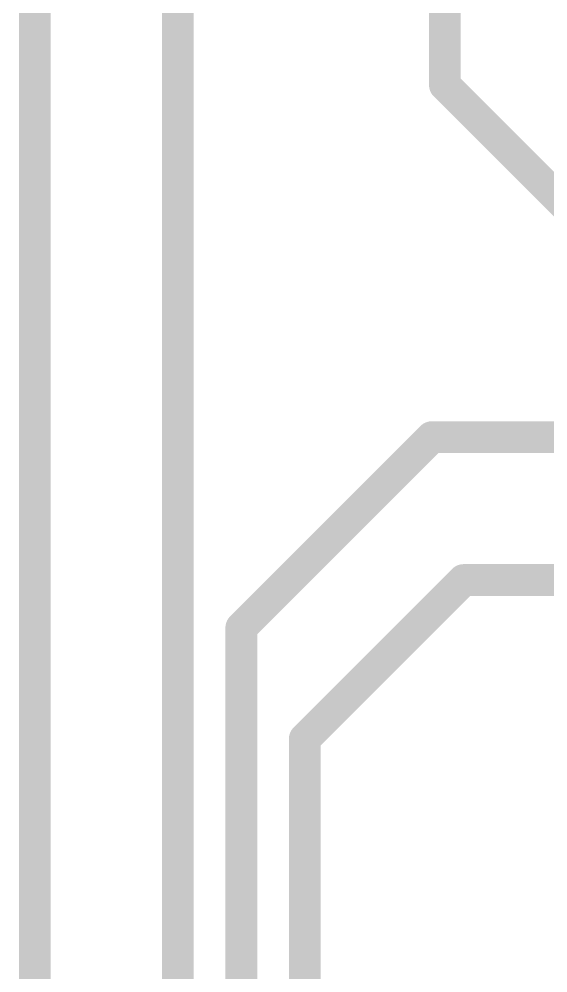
# Model space of a CAD drawing. Extents: x -20 to 40.9, y -0.3 to 63.8.
# Drawn here: x 23.88 to 28.11, y 27.72 to 35.35 of the extents above; entities that cross this region are included whole.
import ezdxf

# ---------------------------------------------------------------- set-up
doc = ezdxf.new("R2010")
doc.units = 0
doc.layers.add('16', color=132, linetype='CONTINUOUS')

msp = doc.modelspace()

# ---------------------------------------------------------------- linework, layer by layer
at = {"layer": '16', "const_width": 0.254}
for points in [[(24.003, 37.973), (24.003, 9.652)], [(25.146, 37.719), (25.146, 8.89)], [(27.283, 37.615), (27.283, 34.82)], [(27.283, 34.82), (29.718, 32.385)], [(25.654, 30.48), (27.178, 32.004)], [(27.178, 32.004), (28.448, 32.004)], [(26.162, 29.591), (27.432, 30.861)], [(27.432, 30.861), (28.702, 30.861)], [(25.654, 9.271), (25.654, 30.48)], [(26.162, 10.16), (26.162, 29.591)]]:
    msp.add_lwpolyline(points, dxfattribs=at)
at = {"layer": '16', "const_width": 0.127}
for points in [[(27.3279, 34.8649, 1), (27.2381, 34.7751)], [(27.2195, 34.82, 1), (27.3465, 34.82)], [(27.178, 32.0675, 1), (27.178, 31.9405)], [(27.2229, 31.9591, 1), (27.1331, 32.0489)], [(27.432, 30.9245, 1), (27.432, 30.7975)], [(27.4769, 30.8161, 1), (27.3871, 30.9059)], [(25.7175, 30.48, 1), (25.5905, 30.48)], [(25.6091, 30.5249, 1), (25.6989, 30.4351)], [(26.2255, 29.591, 1), (26.0985, 29.591)], [(26.1171, 29.6359, 1), (26.2069, 29.5461)]]:
    msp.add_lwpolyline(points, format="xyb", dxfattribs=at)

doc.saveas('drawing.dxf')
